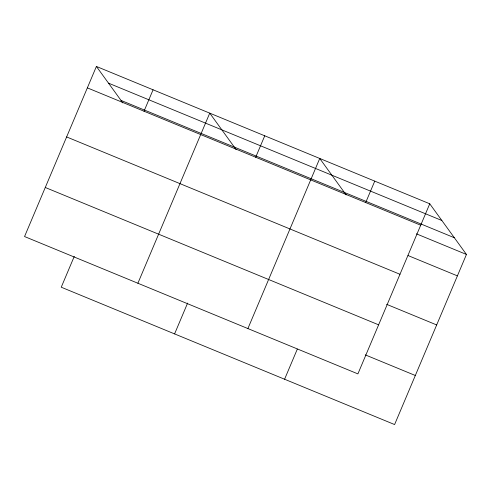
<?xml version="1.0" encoding="UTF-8"?>
<svg xmlns="http://www.w3.org/2000/svg" width="491" height="491" viewBox="0 0 491 491"><rect width="100%" height="100%" fill="white"/><g stroke="black" fill="none" stroke-linecap="round" stroke-linejoin="round"><path stroke-width="0.74" d="M96.402 66.445L24.55 236.545L357.896 373.89L429.754 203.79L96.402 66.445L122.787 102.864M74.276 256.37L61.246 287.21L394.598 424.555L466.45 254.455L429.754 203.79M144.023 111.218L153.075 89.792M137.891 283.246L209.743 113.145L236.122 149.565M174.587 333.911L187.611 303.07M255.694 157.23L264.747 135.804M247.894 328.571L319.745 158.464L346.13 194.884M284.59 379.23L297.325 349.095M365.697 202.55L374.75 181.13M108.517 83.163L441.863 220.508M120.989 100.391L454.341 237.736M87.355 87.871L420.701 225.216M416.386 233.826L466.45 254.455M408.039 255.541L457.397 275.874M66.629 136.934L399.975 274.279M386.607 304.316L436.677 324.944M45.276 187.482L378.622 324.827M365.255 354.864L415.318 375.492"/></g></svg>
